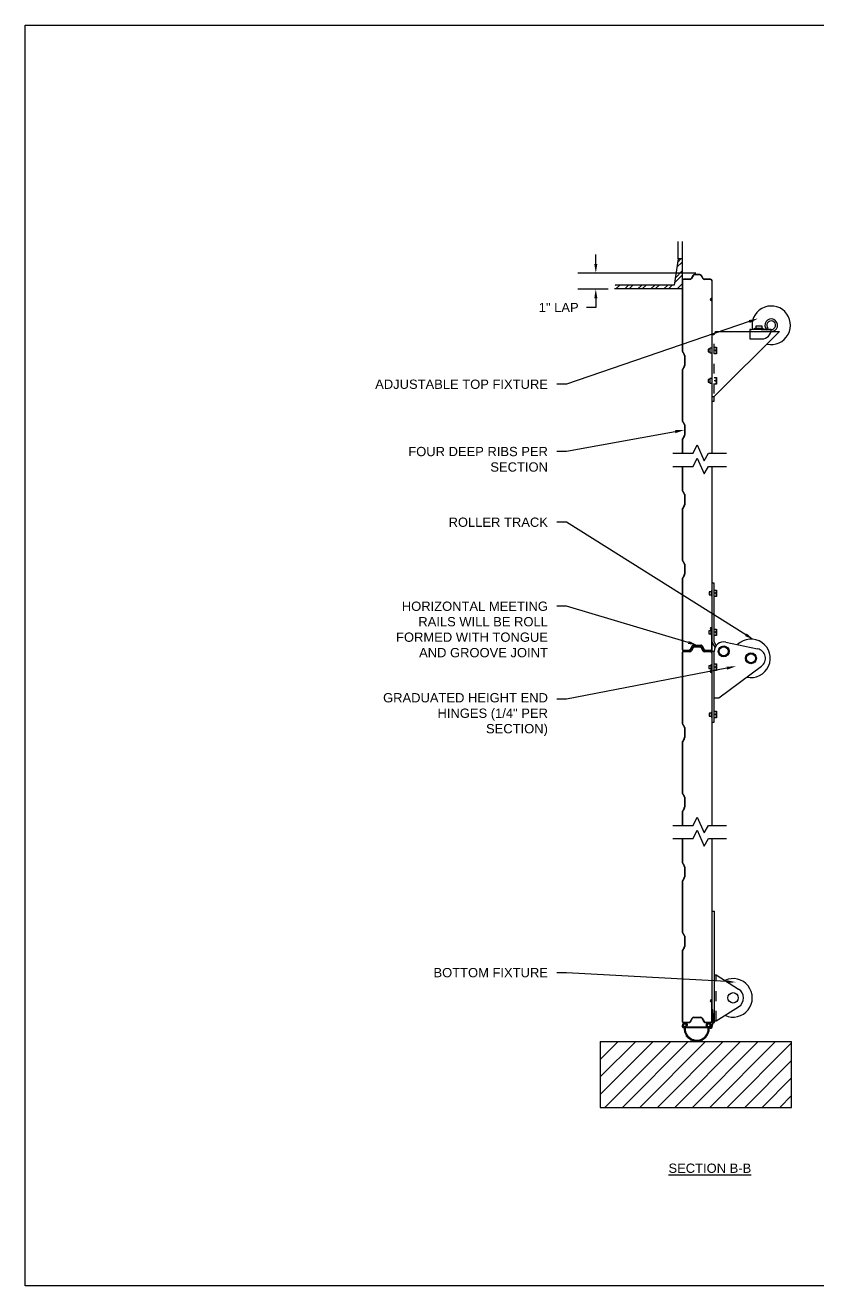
# Model space of a CAD drawing. Header units: inches. Extents: x 168.8 to 189.1, y 234.4 to 247.7.
# Drawn here: x 168.77 to 176.78, y 234.45 to 247.18 of the extents above; entities that cross this region are included whole.
import ezdxf
from ezdxf import colors
from ezdxf.entities.mleader import LeaderData, LeaderLine
from ezdxf.math import Vec2, Vec3

# ---------------------------------------------------------------- set-up
doc = ezdxf.new("R2010")
doc.units = ezdxf.units.IN
doc.header["$LTSCALE"] = 0.25
doc.header["$MEASUREMENT"] = 0
doc.linetypes.add('HIDDEN', pattern=[0.375, 0.25, -0.125])
doc.layers.add('429 - NO WINDOW', color=7, linetype='Continuous')
doc.layers.add('ANNOTATIONS', color=1, linetype='Continuous')
doc.styles.add('ARIAL', font='arial.ttf', dxfattribs={"height": 0.09375})
doc.styles.get("Standard").update_dxf_attribs({"font": 'romans.shx'})
doc.dimstyles.new('DIMSTYLE_5', dxfattribs={"dimtxt": 0.0625, "dimasz": 0.15, "dimexe": 0.18, "dimexo": 0.0625, "dimgap": 0.09, "dimtad": 0, "dimtih": 1, "dimtoh": 1, "dimdec": 5, "dimlfac": 8, "dimzin": 4, "dimdsep": 46, "dimtxsty": 'Standard', "dimcen": 0.09, "dimadec": 0, "dimazin": 0, "dimtp": 0.03125, "dimtm": 0.03125, "dimtfac": 1, "dimtdec": 5, "dimtofl": 0, "dimtmove": 0, "dimatfit": 3, "dimfxl": 1, "dimtolj": 1, "dimtzin": 4, "dimarcsym": 0})

# ---------------------------------------------------------------- blocks, each defined once
blk = doc.blocks.new('*X1')
at = {"color": 0}
for p, q in [((5.071, 12.849), (5.124, 12.902)), ((5.08, 12.902), (5.111, 12.934)), ((5.046, 12.692), (5.124, 12.77)), ((5.055, 12.744), (5.124, 12.814)), ((4.445, 12.665), (4.449, 12.67)), ((4.454, 12.63), (4.494, 12.67)), ((4.543, 12.63), (4.582, 12.67)), ((4.587, 12.63), (4.626, 12.67)), ((4.675, 12.63), (4.715, 12.67)), ((4.719, 12.63), (4.759, 12.67)), ((4.808, 12.63), (4.847, 12.67)), ((4.852, 12.63), (4.891, 12.67)), ((4.94, 12.63), (4.98, 12.67)), ((4.985, 12.63), (5.024, 12.67)), ((5.073, 12.63), (5.124, 12.681)), ((5.117, 12.63), (5.124, 12.637))]:
    blk.add_line(p, q, dxfattribs=at)
blk = doc.blocks.new('*D6')
at = {"layer": 'ANNOTATIONS', "color": 0, "lineweight": -2, "transparency": 16777216}
for p, q in [((174.54, 244.77), (174.54, 244.864)), ((175.55, 244.677), (174.36, 244.677)), ((174.666, 244.517), (174.36, 244.517)), ((174.54, 244.424), (174.54, 244.33)), ((174.54, 244.33), (174.447, 244.33))]:
    blk.add_line(p, q, dxfattribs=at)
at = {"layer": 'ANNOTATIONS', "color": 0, "transparency": 16777216}
for points in [[(174.525, 244.77), (174.556, 244.77), (174.54, 244.677)], [(174.525, 244.424), (174.556, 244.424), (174.54, 244.517)]]:
    blk.add_solid(points, dxfattribs=at)
at = {"layer": 'defpoints', "color": 0, "transparency": 16777216}
for p in [(175.613, 244.677), (174.54, 244.517), (174.729, 244.517)]:
    blk.add_point(p, dxfattribs=at)
at = {"layer": 'ANNOTATIONS', "color": 0, "transparency": 16777216, "insert": (174.165, 244.33), "char_height": 0.0938, "attachment_point": 5, "style": 'ARIAL'}
blk.add_mtext('\\A1;1" LAP', dxfattribs=at)

msp = doc.modelspace()

# ---------------------------------------------------------------- hatches: boundary and pattern name
at = {"layer": '429 - NO WINDOW'}
h = msp.add_hatch(dxfattribs=at)
h.set_pattern_fill('ANSI31', color=256, style=0)
h.set_pattern_definition([(45, (-0.01498, -0.26948), (-0.08838835, 0.08838835), [])])
h.paths.add_polyline_path([(176.5202, 236.91457), (174.58531, 236.91457), (174.58531, 236.24969), (176.5202, 236.24969)])

# ---------------------------------------------------------------- linework, layer by layer
for p, q in [((175.37416, 244.82106), (175.37416, 244.99719)), ((175.41356, 244.99719), (175.41356, 243.89183)), ((175.37416, 244.82106), (175.33245, 244.55686)), ((175.41356, 244.82106), (175.37416, 244.82106)), ((175.52208, 244.65345), (175.50478, 244.62427)), ((175.52529, 244.65155), (175.50799, 244.62237)), ((175.59121, 244.66347), (175.53967, 244.66347)), ((175.59121, 244.65974), (175.53967, 244.65974)), ((175.60559, 244.65155), (175.62289, 244.62237)), ((175.6261, 244.62427), (175.6088, 244.65345)), ((175.41356, 244.51746), (174.72851, 244.51746)), ((175.33245, 244.55686), (174.73452, 244.55686)), ((175.4173, 244.60369), (175.4173, 243.89183)), ((175.49008, 244.6159), (175.42577, 244.6159)), ((175.49008, 244.61216), (175.42577, 244.61216)), ((175.70022, 244.6159), (175.6408, 244.6159)), ((175.70022, 244.61216), (175.6408, 244.61216)), ((175.71358, 244.59881), (175.71358, 244.41129)), ((175.71731, 242.85759), (175.71731, 244.59881)), ((175.70755, 244.41732), (175.70755, 244.42105)), ((176.15985, 244.12285), (176.15985, 244.14345)), ((176.15985, 244.14345), (176.21776, 244.14345)), ((176.21776, 244.14345), (176.21776, 244.12285)), ((176.39606, 244.08643), (175.73719, 243.43018)), ((175.74884, 244.08643), (176.39606, 244.08643)), ((176.09656, 244.10668), (176.09656, 244.01293)), ((176.3135, 244.10668), (176.09656, 244.10668)), ((176.09656, 244.01293), (176.21975, 244.01293)), ((176.14698, 244.10668), (176.14698, 244.12285)), ((176.14698, 244.12285), (176.22806, 244.12285)), ((176.22806, 244.12285), (176.22806, 244.10668)), ((176.26665, 244.10668), (176.28198, 244.11996)), ((175.41515, 243.88581), (175.43385, 243.85287)), ((175.43709, 243.85471), (175.4184, 243.88765)), ((175.69433, 243.9101), (175.67491, 243.9101)), ((175.67491, 243.9101), (175.67491, 243.88196)), ((175.67491, 243.88196), (175.69353, 243.88196)), ((175.70559, 243.91818), (175.69433, 243.91818)), ((175.69433, 243.91818), (175.69433, 243.87373)), ((175.75276, 243.89618), (175.7369, 243.89618)), ((175.73719, 243.92952), (175.76019, 243.92952)), ((175.76019, 243.92952), (175.76019, 243.86284)), ((175.43544, 243.84685), (175.43544, 243.74432)), ((175.43917, 243.84685), (175.43917, 243.74432)), ((175.69433, 243.87373), (175.70559, 243.87373)), ((175.76019, 243.86284), (175.73719, 243.86284)), ((175.41356, 243.69934), (175.41356, 243.18871)), ((175.43385, 243.7383), (175.41515, 243.70536)), ((175.4173, 243.69934), (175.4173, 243.18871)), ((175.43709, 243.73645), (175.4184, 243.70352)), ((175.73719, 243.62283), (175.76019, 243.62283)), ((175.76019, 243.62283), (175.76019, 243.55615)), ((175.69433, 243.60341), (175.67491, 243.60341)), ((175.67491, 243.60341), (175.67491, 243.57527)), ((175.67491, 243.57527), (175.69353, 243.57527)), ((175.70559, 243.61149), (175.69433, 243.61149)), ((175.69433, 243.61149), (175.69433, 243.56704)), ((175.69433, 243.56704), (175.70559, 243.56704)), ((175.75276, 243.58949), (175.7369, 243.58949)), ((175.76019, 243.55615), (175.73719, 243.55615)), ((175.71731, 243.43018), (175.73719, 243.43018)), ((175.71731, 243.38331), (175.73719, 243.38331)), ((175.73719, 243.38331), (175.73719, 243.43018)), ((175.41515, 243.18268), (175.43385, 243.14975)), ((175.43709, 243.15159), (175.4184, 243.18453)), ((175.43544, 243.14372), (175.43544, 243.0412)), ((175.43917, 243.14372), (175.43917, 243.0412)), ((175.41356, 242.99621), (175.41356, 242.85759)), ((175.43385, 243.03517), (175.41515, 243.00224)), ((175.4173, 242.99621), (175.4173, 242.85759)), ((175.43709, 243.03333), (175.4184, 243.00039)), ((175.52611, 242.85759), (175.56462, 242.94167)), ((175.56462, 242.94167), (175.63448, 242.78158)), ((175.31951, 242.85759), (175.52611, 242.85759)), ((175.52611, 242.72528), (175.56462, 242.80936)), ((175.56462, 242.80936), (175.63448, 242.64927)), ((175.63448, 242.78158), (175.6796, 242.85759)), ((175.6796, 242.85759), (175.86258, 242.85759)), ((175.31951, 242.72528), (175.52611, 242.72528)), ((175.41356, 242.72528), (175.41356, 242.48558)), ((175.4173, 242.72528), (175.4173, 242.48558)), ((175.63448, 242.64927), (175.6796, 242.72528)), ((175.6796, 242.72528), (175.86258, 242.72528)), ((175.71731, 240.88299), (175.71731, 242.72528)), ((175.41515, 242.47956), (175.43385, 242.44662)), ((175.43709, 242.44846), (175.4184, 242.4814)), ((175.43544, 242.4406), (175.43544, 242.33807)), ((175.43917, 242.4406), (175.43917, 242.33807)), ((175.41356, 242.29309), (175.41356, 241.78246)), ((175.43385, 242.33205), (175.41515, 242.29911)), ((175.4173, 242.29309), (175.4173, 241.78246)), ((175.43709, 242.3302), (175.4184, 242.29727)), ((175.41515, 241.77643), (175.43385, 241.7435)), ((175.43709, 241.74534), (175.4184, 241.77828)), ((175.43544, 241.73747), (175.43544, 241.63495)), ((175.43917, 241.73747), (175.43917, 241.63495)), ((175.41356, 241.58996), (175.41356, 240.8781)), ((175.43385, 241.62892), (175.41515, 241.59599)), ((175.4173, 241.58996), (175.4173, 240.8781)), ((175.43709, 241.62708), (175.4184, 241.59414)), ((175.70605, 241.46461), (175.70605, 241.42015)), ((175.71731, 241.46461), (175.70605, 241.46461)), ((175.73719, 241.54613), (175.71731, 241.54613)), ((175.73719, 240.95312), (175.73719, 241.54613)), ((175.73719, 241.47595), (175.76019, 241.47595)), ((175.76019, 241.47595), (175.76019, 241.40927)), ((175.68663, 241.45653), (175.68663, 241.42839)), ((175.70605, 241.45653), (175.68663, 241.45653)), ((175.68663, 241.42839), (175.70525, 241.42839)), ((175.70605, 241.42015), (175.71731, 241.42015)), ((175.75276, 241.44261), (175.7369, 241.44261)), ((175.76019, 241.40927), (175.73719, 241.40927)), ((175.70755, 241.07979), (175.70755, 241.07605)), ((175.71358, 240.88299), (175.71358, 241.08582)), ((175.73719, 241.08206), (175.76019, 241.08206)), ((175.76019, 241.08206), (175.76019, 241.01538)), ((175.68289, 241.06264), (175.68289, 241.0345)), ((175.70232, 241.06264), (175.68289, 241.06264)), ((175.68289, 241.0345), (175.70232, 241.0345)), ((175.70232, 241.07072), (175.70232, 241.02627)), ((175.71358, 241.07072), (175.70232, 241.07072)), ((175.70232, 241.02627), (175.71358, 241.02627)), ((175.75276, 241.04872), (175.7369, 241.04872)), ((175.76019, 241.01538), (175.73719, 241.01538)), ((175.75838, 240.91642), (175.73719, 240.95312)), ((175.85324, 240.95048), (176.17635, 240.8831)), ((175.41356, 240.84393), (175.41356, 240.13207)), ((175.4173, 240.84393), (175.4173, 240.13207)), ((175.42577, 240.86963), (175.48248, 240.86963)), ((175.42577, 240.8659), (175.48248, 240.8659)), ((175.49008, 240.85613), (175.42577, 240.85613)), ((175.49008, 240.8524), (175.42577, 240.8524)), ((175.51441, 240.91107), (175.494, 240.87624)), ((175.49722, 240.87435), (175.51763, 240.90918)), ((175.52208, 240.89369), (175.50478, 240.86451)), ((175.52529, 240.89178), (175.50799, 240.8626)), ((175.52948, 240.91971), (175.6014, 240.91971)), ((175.52948, 240.91597), (175.6014, 240.91597)), ((175.59121, 240.90371), (175.53967, 240.90371)), ((175.59121, 240.89998), (175.53967, 240.89998)), ((175.60559, 240.89178), (175.62289, 240.8626)), ((175.6261, 240.86451), (175.6088, 240.89369)), ((175.61324, 240.90918), (175.63365, 240.87435)), ((175.61647, 240.91107), (175.63687, 240.87624)), ((175.70022, 240.85613), (175.6408, 240.85613)), ((175.70022, 240.8524), (175.6408, 240.8524)), ((175.6484, 240.86963), (175.70022, 240.86963)), ((175.6484, 240.8659), (175.70022, 240.8659)), ((175.71358, 240.83904), (175.71358, 240.65152)), ((175.74644, 240.89734), (175.71731, 240.9478)), ((175.73719, 240.85613), (175.71731, 240.85613)), ((175.71731, 239.09783), (175.71731, 240.83904)), ((175.73719, 240.14176), (175.73719, 240.85613)), ((175.68289, 240.71079), (175.68289, 240.68265)), ((175.70232, 240.71079), (175.68289, 240.71079)), ((175.70232, 240.71887), (175.70232, 240.67442)), ((175.71358, 240.71887), (175.70232, 240.71887)), ((175.75276, 240.69687), (175.7369, 240.69687)), ((175.73719, 240.73021), (175.76019, 240.73021)), ((175.76019, 240.73021), (175.76019, 240.66353)), ((175.78406, 240.38738), (176.21512, 240.7059)), ((175.68289, 240.68265), (175.70151, 240.68265)), ((175.70232, 240.67442), (175.71358, 240.67442)), ((175.70755, 240.65755), (175.70755, 240.66129)), ((175.76019, 240.66353), (175.73719, 240.66353)), ((175.73719, 240.38738), (175.78406, 240.38738)), ((175.70605, 240.23098), (175.68663, 240.23098)), ((175.68663, 240.23098), (175.68663, 240.20284)), ((175.68663, 240.20284), (175.70525, 240.20284)), ((175.71731, 240.23906), (175.70605, 240.23906)), ((175.70605, 240.23906), (175.70605, 240.19461)), ((175.70605, 240.19461), (175.71731, 240.19461)), ((175.75276, 240.21706), (175.7369, 240.21706)), ((175.73719, 240.2504), (175.76019, 240.2504)), ((175.76019, 240.2504), (175.76019, 240.18372)), ((175.41515, 240.12604), (175.43385, 240.09311)), ((175.43709, 240.09495), (175.4184, 240.12789)), ((175.43544, 240.08708), (175.43544, 239.98456)), ((175.43917, 240.08708), (175.43917, 239.98456)), ((175.71731, 240.14176), (175.73719, 240.14176)), ((175.76019, 240.18372), (175.73719, 240.18372)), ((175.41356, 239.93957), (175.41356, 239.42894)), ((175.43385, 239.97853), (175.41515, 239.9456)), ((175.4173, 239.93957), (175.4173, 239.42894)), ((175.43709, 239.97669), (175.4184, 239.94375)), ((175.41515, 239.42292), (175.43385, 239.38998)), ((175.43709, 239.39182), (175.4184, 239.42476)), ((175.43544, 239.38396), (175.43544, 239.28143)), ((175.43917, 239.38396), (175.43917, 239.28143)), ((175.41356, 239.23645), (175.41356, 239.09783)), ((175.43385, 239.27541), (175.41515, 239.24247)), ((175.4173, 239.23645), (175.4173, 239.09783)), ((175.43709, 239.27357), (175.4184, 239.24063)), ((175.52611, 239.09783), (175.56462, 239.18191)), ((175.56462, 239.18191), (175.63448, 239.02182)), ((175.31951, 239.09783), (175.52611, 239.09783)), ((175.52611, 238.96552), (175.56462, 239.0496)), ((175.56462, 239.0496), (175.63448, 238.88951)), ((175.63448, 239.02182), (175.6796, 239.09783)), ((175.6796, 239.09783), (175.86258, 239.09783)), ((175.31951, 238.96552), (175.52611, 238.96552)), ((175.41356, 238.96552), (175.41356, 238.72582)), ((175.4173, 238.96552), (175.4173, 238.72582)), ((175.63448, 238.88951), (175.6796, 238.96552)), ((175.6796, 238.96552), (175.86258, 238.96552)), ((175.71731, 237.12322), (175.71731, 238.96552)), ((175.41515, 238.71979), (175.43385, 238.68686)), ((175.43709, 238.6887), (175.4184, 238.72164)), ((175.43544, 238.68083), (175.43544, 238.57831)), ((175.43917, 238.68083), (175.43917, 238.57831)), ((175.41356, 238.53332), (175.41356, 238.02269)), ((175.43385, 238.57228), (175.41515, 238.53935)), ((175.4173, 238.53332), (175.4173, 238.02269)), ((175.43709, 238.57044), (175.4184, 238.5375)), ((175.71731, 238.23135), (175.74075, 238.23135)), ((175.74075, 237.10635), (175.74075, 238.23135)), ((175.41515, 238.01667), (175.43385, 237.98373)), ((175.43709, 237.98557), (175.4184, 238.01851)), ((175.43544, 237.97771), (175.43544, 237.87518)), ((175.43917, 237.97771), (175.43917, 237.87518)), ((175.4486, 237.95673), (175.4486, 237.95673)), ((175.41356, 237.8302), (175.41356, 237.11834)), ((175.43385, 237.86916), (175.41515, 237.83622)), ((175.4173, 237.8302), (175.4173, 237.11834)), ((175.43709, 237.86732), (175.4184, 237.83438)), ((175.74075, 237.58752), (175.75833, 237.58752)), ((175.75833, 237.58752), (175.9845, 237.44494)), ((175.70755, 237.32002), (175.70755, 237.31629)), ((175.71358, 237.12322), (175.71358, 237.32605)), ((175.75833, 237.12393), (175.9845, 237.2665)), ((175.51441, 237.15131), (175.494, 237.11647)), ((175.49722, 237.11458), (175.51763, 237.14942)), ((175.52948, 237.15995), (175.6014, 237.15995)), ((175.52948, 237.15621), (175.6014, 237.15621)), ((175.61324, 237.14942), (175.63365, 237.11458)), ((175.61647, 237.15131), (175.63687, 237.11647)), ((175.72405, 237.23628), (175.71731, 237.23593)), ((175.72372, 237.11372), (175.71731, 237.23593)), ((175.73046, 237.11407), (175.72405, 237.23628)), ((175.41685, 237.0765), (175.4109, 237.07331)), ((175.4109, 237.07331), (175.41783, 237.0604)), ((175.41685, 237.0765), (175.42378, 237.06359)), ((175.4228, 237.07969), (175.42972, 237.06678)), ((175.42577, 237.10987), (175.48248, 237.10987)), ((175.42577, 237.10613), (175.48248, 237.10613)), ((175.45175, 237.0897), (175.4278, 237.0897)), ((175.43556, 237.06723), (175.43556, 237.06296)), ((175.444, 237.06723), (175.444, 237.0607)), ((175.45221, 237.06754), (175.45885, 237.07965)), ((175.45813, 237.06429), (175.46477, 237.0764)), ((175.66124, 237.0604), (175.46043, 237.0604)), ((175.66124, 237.05365), (175.46043, 237.05365)), ((175.6484, 237.10987), (175.70022, 237.10987)), ((175.6484, 237.10613), (175.70022, 237.10613)), ((175.66355, 237.06429), (175.65691, 237.0764)), ((175.66946, 237.06754), (175.66283, 237.07965)), ((175.69293, 237.0897), (175.66898, 237.0897)), ((175.67674, 237.06723), (175.67674, 237.0607)), ((175.68518, 237.06723), (175.68518, 237.06296)), ((175.69265, 237.06781), (175.6989, 237.07975)), ((175.69863, 237.06468), (175.70488, 237.07661)), ((175.70937, 237.05789), (175.72372, 237.11372)), ((175.71477, 237.05383), (175.73046, 237.11407)), ((175.72845, 237.10635), (175.74075, 237.10635)), ((175.74075, 237.12393), (175.75833, 237.12393)), ((174.58531, 236.91457), (176.5202, 236.91457)), ((174.58531, 236.91457), (174.58531, 236.24969)), ((175.45653, 236.96633), (175.45858, 236.97061)), ((175.45782, 236.96459), (175.46272, 236.96545)), ((175.50247, 236.92871), (175.50243, 236.93346)), ((175.5044, 236.92772), (175.50841, 236.93065)), ((175.55981, 236.91527), (175.55769, 236.91952)), ((175.56197, 236.91522), (175.5643, 236.91962)), ((175.61728, 236.92772), (175.61326, 236.93065)), ((175.6192, 236.92871), (175.61925, 236.93346)), ((176.5202, 236.24969), (176.5202, 236.91457)), ((174.58531, 236.24969), (176.5202, 236.24969))]:
    msp.add_line(p, q, dxfattribs=at)
at = {"layer": '429 - NO WINDOW', "linetype": 'HIDDEN'}
for p, q in [((175.73719, 243.46266), (175.73719, 244.06243)), ((176.3135, 244.08643), (176.09656, 244.08643)), ((175.75833, 237.12393), (175.75833, 237.58752))]:
    msp.add_line(p, q, dxfattribs=at)
at = {"layer": '429 - NO WINDOW', "linetype": 'Continuous'}
for p, q in [((175.70022, 240.8659), (175.71731, 240.8659)), ((175.70022, 240.85613), (175.71731, 240.85613)), ((175.71731, 240.83904), (175.71731, 240.88299))]:
    msp.add_line(p, q, dxfattribs=at)
at = {"layer": '429 - NO WINDOW'}
for centre, radius in [((175.83356, 240.85613), 0.05484), ((175.83356, 240.85613), 0.04576), ((176.10919, 240.78582), 0.05484), ((176.10919, 240.78582), 0.04528), ((175.92825, 237.35572), 0.05273)]:
    msp.add_circle(centre, radius, dxfattribs=at)
for centre, radius, start, end in [((175.53967, 244.64303), 0.02045, 90, 149.341596), ((175.53967, 244.64303), 0.01671, 90, 149.341596), ((175.59121, 244.64303), 0.02045, 30.658404, 90), ((175.59121, 244.64303), 0.01671, 30.658404, 90), ((175.42577, 244.60369), 0.01221, 90, 180), ((175.42577, 244.60369), 0.00847, 90, 180), ((175.49008, 244.63299), 0.01709, 270, 329.341596), ((175.49008, 244.63299), 0.02082, 270, 329.341596), ((175.6408, 244.63299), 0.02082, 210.658404, 270), ((175.6408, 244.63299), 0.01709, 210.658404, 270), ((175.70022, 244.59881), 0.01709, 0, 90), ((175.70022, 244.59881), 0.01336, 0, 90), ((175.70755, 244.41129), 0.00977, 90, 0), ((175.70755, 244.41129), 0.00603, 90, 0), ((176.3135, 244.15075), 0.19445, 257.159756, 193.09715), ((176.3135, 244.15075), 0.06431, 268.035395, 223.245926), ((176.3135, 244.15075), 0.04406, 270, 224.330394), ((175.72215, 244.08456), 0.02676, 259.592686, 4.013974), ((176.21975, 244.10668), 0.09375, 270, 0), ((175.42577, 243.89183), 0.01221, 180, 209.577839), ((175.42577, 243.89183), 0.00847, 180, 209.577839), ((175.73836, 243.91185), 0.02128, 311.453492, 55.481098), ((175.73836, 243.88051), 0.02128, 304.518902, 48.546508), ((175.42323, 243.84685), 0.01221, 0, 29.577839), ((175.42323, 243.84685), 0.01594, 0, 29.577839), ((175.42577, 243.69934), 0.01221, 150.422161, 180), ((175.42577, 243.69934), 0.00847, 150.422161, 180), ((175.42323, 243.74432), 0.01221, 330.422161, 360), ((175.42323, 243.74432), 0.01594, 330.422161, 360), ((175.73836, 243.60516), 0.02128, 311.453492, 55.481098), ((175.73836, 243.57382), 0.02128, 304.518902, 48.546508), ((175.42577, 243.18871), 0.01221, 180, 209.577839), ((175.42577, 243.18871), 0.00847, 180, 209.577839), ((175.42323, 243.14372), 0.01221, 0, 29.577839), ((175.42323, 243.14372), 0.01594, 0, 29.577839), ((175.42577, 242.99621), 0.01221, 150.422161, 180), ((175.42577, 242.99621), 0.00847, 150.422161, 180), ((175.42323, 243.0412), 0.01221, 330.422161, 360), ((175.42323, 243.0412), 0.01594, 330.422161, 360), ((175.42577, 242.48558), 0.01221, 180, 209.577839), ((175.42577, 242.48558), 0.00847, 180, 209.577839), ((175.42323, 242.4406), 0.01221, 0, 29.577839), ((175.42323, 242.4406), 0.01594, 0, 29.577839), ((175.42577, 242.29309), 0.01221, 150.422161, 180), ((175.42577, 242.29309), 0.00847, 150.422161, 180), ((175.42323, 242.33807), 0.01221, 330.422161, 360), ((175.42323, 242.33807), 0.01594, 330.422161, 360), ((175.42577, 241.78246), 0.01221, 180, 209.577839), ((175.42577, 241.78246), 0.00847, 180, 209.577839), ((175.42323, 241.73747), 0.01221, 0, 29.577839), ((175.42323, 241.73747), 0.01594, 0, 29.577839), ((175.42577, 241.58996), 0.01221, 150.422161, 180), ((175.42577, 241.58996), 0.00847, 150.422161, 180), ((175.42323, 241.63495), 0.01221, 330.422161, 360), ((175.42323, 241.63495), 0.01594, 330.422161, 360), ((175.73836, 241.45827), 0.02128, 311.453492, 55.481098), ((175.73836, 241.42694), 0.02128, 304.518902, 48.546508), ((175.70755, 241.08582), 0.00977, 360, 270), ((175.70755, 241.08582), 0.00603, 0, 270), ((175.73836, 241.06439), 0.02128, 311.453492, 55.481098), ((175.83356, 240.85613), 0.09638, 78.221415, 180), ((175.73836, 241.03305), 0.02128, 304.518902, 48.546508), ((176.10919, 240.78582), 0.19445, 257.329586, 134.146888), ((175.42577, 240.8781), 0.01221, 180, 270), ((175.42577, 240.84393), 0.01221, 90, 180), ((175.42577, 240.8781), 0.00847, 180, 270), ((175.42577, 240.84393), 0.00847, 90, 180), ((175.48248, 240.88299), 0.01336, 270, 329.638082), ((175.48248, 240.88299), 0.01709, 270, 329.638082), ((175.49008, 240.87322), 0.01709, 270, 329.341596), ((175.49008, 240.87322), 0.02082, 270, 329.341596), ((175.52948, 240.90224), 0.01746, 90, 149.638082), ((175.52948, 240.90224), 0.01373, 90, 149.638082), ((175.53967, 240.88326), 0.02045, 90, 149.341596), ((175.53967, 240.88326), 0.01671, 90, 149.341596), ((175.59121, 240.88326), 0.02045, 30.658404, 90), ((175.59121, 240.88326), 0.01671, 30.658404, 90), ((175.6014, 240.90224), 0.01746, 30.361918, 90), ((175.6014, 240.90224), 0.01373, 30.361918, 90), ((175.6408, 240.87322), 0.02082, 210.658404, 270), ((175.6408, 240.87322), 0.01709, 210.658404, 270), ((175.6484, 240.88299), 0.01709, 210.361918, 270), ((175.6484, 240.88299), 0.01336, 210.361918, 270), ((175.70022, 240.88299), 0.01709, 270, 0), ((175.70022, 240.88299), 0.01336, 270, 0), ((175.70022, 240.83904), 0.01709, 0, 90), ((175.70022, 240.83904), 0.01336, 0, 90), ((176.15606, 240.78582), 0.09938, 306.461266, 78.221415), ((175.73836, 240.71254), 0.02128, 311.453492, 55.481098), ((175.73836, 240.68121), 0.02128, 304.518902, 48.546508), ((175.70755, 240.65152), 0.00977, 90, 0), ((175.70755, 240.65152), 0.00603, 90, 0), ((175.73836, 240.23273), 0.02128, 311.453492, 55.481098), ((175.73836, 240.20139), 0.02128, 304.518902, 48.546508), ((175.42577, 240.13207), 0.01221, 180, 209.577839), ((175.42577, 240.13207), 0.00847, 180, 209.577839), ((175.42323, 240.08708), 0.01221, 0, 29.577839), ((175.42323, 240.08708), 0.01594, 0, 29.577839), ((175.42577, 239.93957), 0.01221, 150.422161, 180), ((175.42577, 239.93957), 0.00847, 150.422161, 180), ((175.42323, 239.98456), 0.01221, 330.422161, 360), ((175.42323, 239.98456), 0.01594, 330.422161, 360), ((175.42577, 239.42894), 0.01221, 180, 209.577839), ((175.42577, 239.42894), 0.00847, 180, 209.577839), ((175.42323, 239.38396), 0.01221, 0, 29.577839), ((175.42323, 239.38396), 0.01594, 0, 29.577839), ((175.42577, 239.23645), 0.01221, 150.422161, 180), ((175.42577, 239.23645), 0.00847, 150.422161, 180), ((175.42323, 239.28143), 0.01221, 330.422161, 360), ((175.42323, 239.28143), 0.01594, 330.422161, 360), ((175.42577, 238.72582), 0.01221, 180, 209.577839), ((175.42577, 238.72582), 0.00847, 180, 209.577839), ((175.42323, 238.68083), 0.01221, 0, 29.577839), ((175.42323, 238.68083), 0.01594, 0, 29.577839), ((175.42577, 238.53332), 0.01221, 150.422161, 180), ((175.42577, 238.53332), 0.00847, 150.422161, 180), ((175.42323, 238.57831), 0.01221, 330.422161, 360), ((175.42323, 238.57831), 0.01594, 330.422161, 360), ((175.42577, 238.02269), 0.01221, 180, 209.577839), ((175.42577, 238.02269), 0.00847, 180, 209.577839), ((175.42323, 237.97771), 0.01221, 0, 29.577839), ((175.42323, 237.97771), 0.01594, 0, 29.577839), ((175.42577, 237.8302), 0.01221, 150.422161, 180), ((175.42577, 237.8302), 0.00847, 150.422161, 180), ((175.42323, 237.87518), 0.01221, 330.422161, 360), ((175.42323, 237.87518), 0.01594, 330.422161, 360), ((175.92825, 237.35572), 0.19445, 245.074813, 114.925187), ((175.92825, 237.35572), 0.10547, 302.227615, 57.772385), ((175.70755, 237.32605), 0.00977, 360, 270), ((175.70755, 237.32605), 0.00603, 0, 270), ((175.52948, 237.14248), 0.01746, 90, 149.638082), ((175.52948, 237.14248), 0.01373, 90, 149.638082), ((175.6014, 237.14248), 0.01746, 30.361918, 90), ((175.6014, 237.14248), 0.01373, 30.361918, 90), ((175.42577, 237.11834), 0.01221, 180, 270), ((175.42809, 237.08253), 0.01275, 170.802434, 208.201755), ((175.44084, 237.08047), 0.02567, 9.184499, 170.815501), ((175.42577, 237.11834), 0.00847, 180, 270), ((175.42378, 237.06359), 0.00675, 208.201755, 28.201755), ((175.42809, 237.08253), 0.006, 170.811164, 208.201755), ((175.44084, 237.08047), 0.01892, 9.188836, 170.811164), ((175.43978, 237.08126), 0.01465, 144.83034, 253.261776), ((175.56035, 237.04604), 0.12602, 171.728629, 216.079244), ((175.56021, 237.04604), 0.11744, 171.716121, 7.170641), ((175.43978, 237.08126), 0.01465, 286.738289, 35.169726), ((175.46043, 237.06303), 0.00938, 151.268175, 270), ((175.46043, 237.06303), 0.00263, 151.268175, 270), ((175.45359, 237.08253), 0.006, 331.268175, 9.188836), ((175.45359, 237.08253), 0.01275, 331.268175, 9.197566), ((175.48248, 237.12322), 0.01336, 270, 329.638082), ((175.48248, 237.12322), 0.01709, 270, 329.638082), ((175.56502, 237.04324), 0.12176, 296.764977, 9.32084), ((175.6484, 237.12322), 0.01709, 210.361918, 270), ((175.6484, 237.12322), 0.01336, 210.361918, 270), ((175.66809, 237.08253), 0.01275, 170.802434, 208.731825), ((175.68084, 237.08047), 0.02567, 9.184499, 170.815501), ((175.66124, 237.06303), 0.00938, 270, 28.731825), ((175.66124, 237.06303), 0.00263, 270, 28.731825), ((175.66809, 237.08253), 0.006, 170.811164, 208.731825), ((175.68084, 237.08047), 0.01892, 9.188836, 170.811164), ((175.68096, 237.08126), 0.01465, 144.83034, 253.261776), ((175.68096, 237.08126), 0.01465, 286.738289, 35.169726), ((175.70428, 237.06172), 0.01312, 152.351772, 323.061851), ((175.70428, 237.06172), 0.00637, 152.351772, 323.061851), ((175.69359, 237.08253), 0.006, 332.351772, 9.188836), ((175.70022, 237.12322), 0.01709, 270, 0), ((175.70022, 237.12322), 0.01336, 270, 0), ((175.69359, 237.08253), 0.01275, 332.351772, 9.197566), ((175.45761, 236.96578), 0.00121, 153.133284, 280.003182), ((175.4575, 236.97116), 0.00121, 333.133284, 33.981944), ((175.46293, 236.96426), 0.00121, 39.449381, 100.003182), ((175.56021, 237.04604), 0.12588, 220.053061, 242.361853), ((175.50122, 236.93347), 0.00121, 359.321009, 60.169668), ((175.50368, 236.92869), 0.00121, 179.321009, 306.190906), ((175.50913, 236.92968), 0.00121, 65.637106, 126.190906), ((175.56021, 237.04604), 0.12588, 246.301635, 268.390001), ((175.5566, 236.919), 0.00121, 25.27911, 86.127769), ((175.5609, 236.91578), 0.00121, 205.279109, 332.149007), ((175.56536, 236.91905), 0.00121, 91.595207, 152.149007), ((175.56146, 237.04604), 0.12588, 271.609999, 293.698365), ((175.61255, 236.92968), 0.00121, 53.809094, 114.362894), ((175.61799, 236.92869), 0.00121, 233.809094, 0.678991), ((175.62046, 236.93347), 0.00121, 119.830332, 180.678991)]:
    msp.add_arc(centre, radius, start, end, dxfattribs=at)
at = {"layer": 'defpoints'}
msp.add_lwpolyline([(189.05875, 234.44685), (168.77187, 234.44685), (168.77187, 247.18196), (189.05875, 247.18196)], close=True, dxfattribs=at)

# ---------------------------------------------------------------- block references
at = {"layer": '429 - NO WINDOW'}
msp.add_blockref('*X1', (170.2896, 231.88727), dxfattribs=at)

# ---------------------------------------------------------------- texts
at = {"layer": 'ANNOTATIONS', "insert": (175.69336, 235.68144), "char_height": 0.09375, "width": 1.3823677, "attachment_point": 2, "style": 'ARIAL'}
msp.add_mtext('{\\LSECTION B-B}', dxfattribs=at)

# ---------------------------------------------------------------- dimensions: what is measured, and where the dimension line sits
at = {"layer": 'ANNOTATIONS'}
dim = msp.add_linear_dim(base=(174.54027, 244.51746), p1=(175.61275, 244.67664), p2=(174.72851, 244.51746), angle=270, text='1" LAP', dimstyle='DIMSTYLE_5', override={"dimtxt": 0.08, "dimasz": 0.09375, "dimdec": 3, "dimlunit": 4, "dimtxsty": 'ARIAL'}, dxfattribs=at)
dim.commit()
dim.dimension.update_dxf_attribs({"geometry": '*D6', "text_midpoint": (174.16487, 244.32996), "dimtype": 160})

# ---------------------------------------------------------------- leaders
ml = msp.add_multileader_mtext('Standard', dxfattribs=at)
ml.set_content('ADJUSTABLE TOP FIXTURE', color=256, style='ARIAL')
ml.set_leader_properties()
ml.build(insert=Vec2(0, 0))
ml.multileader.update_dxf_attribs({"dogleg_length": 0.36, "arrow_head_size": 0.09375})
ctx = ml.context
ctx.base_point, ctx.char_height, ctx.arrow_head_size, ctx.landing_gap_size, ctx.plane_origin = Vec3(172.22672, 243.55421), 0.09375, 0.09375, 0.09, Vec3(172.32655, 243.39032)
ctx.text_align_type = 2
notes = []
notes.append((ctx, [(1, (1, 1, 0), (174.24417, 243.55421), (-1, 0), 0.09796, [(0, [(176.17994, 244.21879)], 0, [])])]))
ctx.mtext.insert, ctx.mtext.width, ctx.mtext.alignment, ctx.mtext.flow_direction = Vec3(174.05621, 243.60188), 1.7447527, 3, 5
ml = msp.add_multileader_mtext('Standard', dxfattribs=at)
ml.set_content('FOUR DEEP RIBS PER SECTION', color=256, style='ARIAL')
ml.set_leader_properties()
ml.build(insert=Vec2(0, 0))
ml.multileader.update_dxf_attribs({"dogleg_length": 0.36, "arrow_head_size": 0.09375})
ctx = ml.context
ctx.base_point, ctx.char_height, ctx.arrow_head_size, ctx.landing_gap_size, ctx.plane_origin = Vec3(172.5668, 242.87427), 0.09375, 0.09375, 0.09, Vec3(172.32655, 242.71039)
ctx.text_align_type = 2
notes.append((ctx, [(1, (1, 1, 0), (174.24417, 242.87427), (-1, 0), 0.09796, [(0, [(175.43544, 243.09246)], 0, [])])]))
ctx.mtext.insert, ctx.mtext.width, ctx.mtext.alignment, ctx.mtext.flow_direction = Vec3(174.05621, 242.92195), 1.7447527, 3, 5
ml = msp.add_multileader_mtext('Standard', dxfattribs=at)
ml.set_content('ROLLER TRACK', color=256, style='ARIAL')
ml.set_leader_properties()
ml.build(insert=Vec2(0, 0))
ml.multileader.update_dxf_attribs({"dogleg_length": 0.36, "arrow_head_size": 0.09375})
ctx = ml.context
ctx.base_point, ctx.char_height, ctx.arrow_head_size, ctx.landing_gap_size, ctx.plane_origin = Vec3(172.97243, 242.16032), 0.09375, 0.09375, 0.09, Vec3(172.32655, 241.09573)
ctx.text_align_type = 2
notes.append((ctx, [(1, (1, 1, 0), (174.24417, 242.16032), (-1, 0), 0.09796, [(0, [(176.13711, 240.97399)], 0, [])])]))
ctx.mtext.insert, ctx.mtext.width, ctx.mtext.alignment, ctx.mtext.flow_direction = Vec3(174.05621, 242.208), 1.7447527, 3, 5
ml = msp.add_multileader_mtext('Standard', dxfattribs=at)
ml.set_content('HORIZONTAL MEETING RAILS WILL BE ROLL FORMED WITH TONGUE AND GROOVE JOINT', color=256, style='ARIAL')
ml.set_leader_properties()
ml.build(insert=Vec2(0, 0))
ml.multileader.update_dxf_attribs({"dogleg_length": 0.36, "arrow_head_size": 0.09375})
ctx = ml.context
ctx.base_point, ctx.char_height, ctx.arrow_head_size, ctx.landing_gap_size, ctx.plane_origin = Vec3(172.44888, 241.31145), 0.09375, 0.09375, 0.09, Vec3(172.32655, 242.77896)
ctx.text_align_type = 2
notes.append((ctx, [(1, (1, 1, 0), (174.24417, 241.31145), (-1, 0), 0.09796, [(0, [(175.56544, 240.91971)], 0, [])])]))
ctx.mtext.insert, ctx.mtext.width, ctx.mtext.alignment, ctx.mtext.flow_direction = Vec3(174.05621, 241.35912), 1.7447527, 3, 5
ml = msp.add_multileader_mtext('Standard', dxfattribs=at)
ml.set_content('GRADUATED HEIGHT END HINGES (1/4" PER SECTION)', color=256, style='ARIAL')
ml.set_leader_properties()
ml.build(insert=Vec2(0, 0))
ml.multileader.update_dxf_attribs({"dogleg_length": 0.36, "arrow_head_size": 0.09375})
ctx = ml.context
ctx.base_point, ctx.char_height, ctx.arrow_head_size, ctx.landing_gap_size, ctx.plane_origin = Vec3(172.31382, 240.37389), 0.09375, 0.09375, 0.09, Vec3(172.32655, 241.8414)
ctx.text_align_type = 2
notes.append((ctx, [(1, (1, 1, 0), (174.24417, 240.37389), (-1, 0), 0.09796, [(0, [(175.9576, 240.7048)], 0, [])])]))
ctx.mtext.insert, ctx.mtext.width, ctx.mtext.alignment, ctx.mtext.flow_direction = Vec3(174.05621, 240.43455), 1.7447527, 3, 5
ml = msp.add_multileader_mtext('Standard', dxfattribs=at)
ml.set_content('BOTTOM FIXTURE', color=256, style='ARIAL')
ml.set_leader_properties()
ml.build(insert=Vec2(0, 0))
ml.multileader.update_dxf_attribs({"dogleg_length": 0.36, "arrow_head_size": 0.09375})
ctx = ml.context
ctx.base_point, ctx.char_height, ctx.arrow_head_size, ctx.landing_gap_size, ctx.plane_origin = Vec3(172.82599, 237.60985), 0.09375, 0.09375, 0.09, Vec3(172.32655, 238.53376)
ctx.text_align_type = 2
notes.append((ctx, [(1, (1, 1, 0), (174.24417, 237.60985), (-1, 0), 0.09796, [(0, [(175.95618, 237.51407)], 0, [])])]))
ctx.mtext.insert, ctx.mtext.width, ctx.mtext.alignment, ctx.mtext.flow_direction = Vec3(174.05621, 237.65752), 1.7447527, 3, 5
for ctx, leaders in notes:
    for number, flags, end, landing, length, lines in leaders:
        leader = LeaderData()
        leader.index, (leader.has_last_leader_line, leader.has_dogleg_vector, leader.attachment_direction) = number, flags
        leader.last_leader_point, leader.dogleg_vector, leader.dogleg_length = Vec3(end), Vec3(landing), length
        for number, points, colour, breaks in lines:
            line = LeaderLine()
            line.index, line.vertices, line.color, line.breaks = number, Vec3.list(points), colors.encode_raw_color(colour), breaks
            leader.lines.append(line)
        ctx.leaders.append(leader)

doc.saveas('drawing.dxf')
